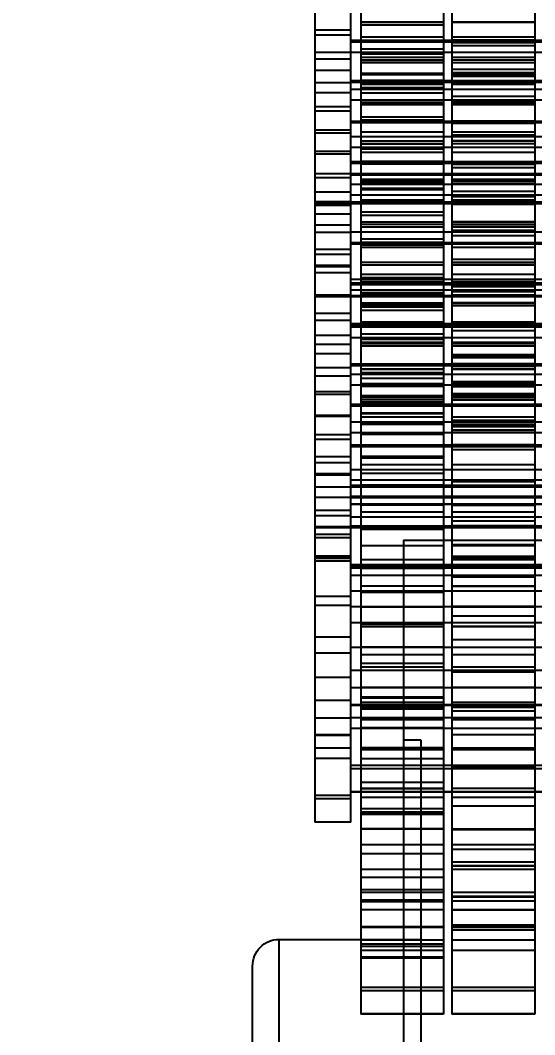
# Model space of a CAD drawing. Header units: metres. Extents: x 0 to 63075, y 0 to 44550.
# Drawn here: x 40797.85 to 40807.29, y 16355.04 to 16373.66 of the extents above; entities that cross this region are included whole.
import ezdxf

# ---------------------------------------------------------------- set-up
doc = ezdxf.new("R2010")
doc.units = ezdxf.units.M
doc.header["$LTSCALE"] = 75
doc.linetypes.add('HIDDEN2', pattern=[4.7625, 3.175, -1.5875])
doc.layers.add('SDM', color=7, linetype='Continuous')
doc.layers.add('ST1', color=7, linetype='HIDDEN2')
doc.styles.add('ROMANS', font='ROMANS.SHX')
doc.dimstyles.new('75___1-75', dxfattribs={"dimscale": 75, "dimtxt": 2.5, "dimasz": 2, "dimexe": 1.5, "dimexo": 1, "dimgap": 0.5, "dimtad": 1, "dimdec": 0, "dimzin": 12, "dimtxsty": 'ROMANS', "dimcen": 0, "dimclrd": 256, "dimclre": 256, "dimclrt": 3, "dimazin": 3, "dimtfac": 1, "dimtdec": 0, "dimtmove": 0, "dimatfit": 0, "dimfxl": 1, "dimlwd": -1, "dimlwe": -1, "dimarcsym": 0})

# ---------------------------------------------------------------- blocks, each defined once
blk = doc.blocks.new('*D36')
at = {"layer": 'Defpoints', "color": 0, "transparency": 16777216}
for p in [(40691.256, 16728.439), (43023.918, 16728.439), (40843.493, 16285.374)]:
    blk.add_point(p, dxfattribs=at)
at = {"layer": 'SDM', "transparency": 16777216}
for p, q in [((43023.918, 16878.439), (43023.918, 17585.582)), ((40766.256, 16728.439), (43136.418, 16728.439)), ((43023.918, 16285.374), (43023.918, 16728.439)), ((40918.493, 16285.374), (43136.418, 16285.374)), ((43023.918, 16135.374), (43023.918, 15985.374))]:
    blk.add_line(p, q, dxfattribs=at)
for points in [[(42998.918, 16878.439), (43048.918, 16878.439), (43023.918, 16728.439)], [(42998.918, 16135.374), (43048.918, 16135.374), (43023.918, 16285.374)]]:
    blk.add_solid(points, dxfattribs=at)
at = {"layer": 'SDM', "color": 3, "transparency": 16777216, "insert": (42892.668, 17307.01), "char_height": 187.5, "attachment_point": 5, "rotation": 90, "style": 'ROMANS'}
blk.add_mtext('443', dxfattribs=at)
blk = doc.blocks.new('A$C3224c420')
at = {"layer": 'ST1'}
for p, q in [((86.965, 1434.502), (86.965, 1426.601)), ((88.637, 1434.456), (88.637, 1430.542)), ((90.157, 1434.456), (90.157, 1430.542)), ((88.485, 1434.427), (88.485, 1426.601)), ((90.341, 1430.122), (90.341, 1433.999)), ((91, 1433.999), (91, 1430.122)), ((88.485, 1433.491), (86.965, 1433.491)), ((86.965, 1433.483), (88.485, 1433.483)), ((90.157, 1433.495), (88.637, 1433.495)), ((90.157, 1433.491), (88.637, 1433.491)), ((90.157, 1433.487), (88.637, 1433.487)), ((90.157, 1433.436), (88.637, 1433.436)), ((90.341, 1433.34), (91, 1433.34)), ((75.843, 1433.151), (90.341, 1433.151)), ((90.341, 1433.13), (75.843, 1433.13)), ((90.341, 1433.128), (75.843, 1433.128)), ((86.965, 1433.214), (88.485, 1433.214)), ((88.485, 1433.163), (86.965, 1433.163)), ((86.965, 1433.155), (88.485, 1433.155)), ((86.965, 1433.151), (88.485, 1433.151)), ((88.485, 1433.13), (86.965, 1433.13)), ((88.485, 1433.128), (86.965, 1433.128)), ((88.637, 1433.214), (90.157, 1433.214)), ((88.637, 1433.151), (90.157, 1433.151)), ((90.157, 1433.13), (88.637, 1433.13)), ((90.157, 1433.128), (88.637, 1433.128)), ((90.341, 1433.247), (91, 1433.247)), ((88.485, 1433.116), (86.965, 1433.116)), ((88.485, 1433.059), (86.965, 1433.059)), ((90.157, 1433), (88.637, 1433)), ((75.843, 1432.929), (90.341, 1432.929)), ((86.965, 1432.929), (88.485, 1432.929)), ((88.485, 1432.845), (86.965, 1432.845)), ((88.485, 1432.796), (86.965, 1432.796)), ((86.965, 1432.788), (88.485, 1432.788)), ((88.637, 1432.929), (90.157, 1432.929)), ((90.157, 1432.904), (88.637, 1432.904)), ((90.157, 1432.845), (88.637, 1432.845)), ((90.157, 1432.792), (88.637, 1432.792)), ((88.637, 1432.788), (90.157, 1432.788)), ((91, 1432.939), (90.341, 1432.939)), ((91, 1432.812), (90.341, 1432.812)), ((88.485, 1432.748), (86.965, 1432.748)), ((88.485, 1432.744), (86.965, 1432.744)), ((88.485, 1432.623), (86.965, 1432.623)), ((90.157, 1432.748), (88.637, 1432.748)), ((88.637, 1432.741), (90.157, 1432.741)), ((90.341, 1432.597), (91, 1432.597)), ((75.843, 1432.408), (90.341, 1432.408)), ((90.341, 1432.386), (75.843, 1432.386)), ((88.485, 1432.564), (86.965, 1432.564)), ((88.485, 1432.548), (86.965, 1432.548)), ((88.485, 1432.529), (86.965, 1432.529)), ((88.485, 1432.526), (86.965, 1432.526)), ((86.965, 1432.509), (88.485, 1432.509)), ((88.485, 1432.507), (86.965, 1432.507)), ((86.965, 1432.487), (88.485, 1432.487)), ((86.965, 1432.408), (88.485, 1432.408)), ((88.485, 1432.386), (86.965, 1432.386)), ((90.157, 1432.548), (88.637, 1432.548)), ((90.157, 1432.526), (88.637, 1432.526)), ((90.157, 1432.421), (88.637, 1432.421)), ((88.637, 1432.408), (90.157, 1432.408)), ((90.157, 1432.386), (88.637, 1432.386)), ((90.341, 1432.258), (75.843, 1432.258)), ((86.965, 1432.342), (88.485, 1432.342)), ((88.485, 1432.258), (86.965, 1432.258)), ((90.157, 1432.373), (88.637, 1432.373)), ((88.637, 1432.342), (90.157, 1432.342)), ((88.637, 1432.283), (90.157, 1432.283)), ((90.157, 1432.258), (88.637, 1432.258)), ((90.341, 1432.375), (91, 1432.375)), ((91, 1432.197), (90.341, 1432.197)), ((75.843, 1432.057), (90.341, 1432.057)), ((88.485, 1432.128), (86.965, 1432.128)), ((86.965, 1432.057), (88.485, 1432.057)), ((88.485, 1432.05), (86.965, 1432.05)), ((86.965, 1432.046), (88.485, 1432.046)), ((88.485, 1432.032), (86.965, 1432.032)), ((90.157, 1432.187), (88.637, 1432.187)), ((88.637, 1432.057), (90.157, 1432.057)), ((90.157, 1432.053), (88.637, 1432.053)), ((88.637, 1432.046), (90.157, 1432.046)), ((88.485, 1432.006), (86.965, 1432.006)), ((86.965, 1431.998), (88.485, 1431.998)), ((88.485, 1431.973), (86.965, 1431.973)), ((90.157, 1432.006), (88.637, 1432.006)), ((90.157, 1432.002), (88.637, 1432.002)), ((90.157, 1431.973), (88.637, 1431.973)), ((91, 1431.94), (90.341, 1431.94)), ((90.341, 1431.855), (91, 1431.855)), ((75.843, 1431.666), (90.341, 1431.666)), ((90.341, 1431.643), (75.843, 1431.643)), ((88.485, 1431.678), (86.965, 1431.678)), ((86.965, 1431.666), (88.485, 1431.666)), ((88.485, 1431.643), (86.965, 1431.643)), ((90.157, 1431.751), (88.637, 1431.751)), ((90.157, 1431.692), (88.637, 1431.692)), ((88.637, 1431.666), (90.157, 1431.666)), ((90.157, 1431.643), (88.637, 1431.643)), ((88.485, 1431.631), (86.965, 1431.631)), ((86.965, 1431.47), (88.485, 1431.47)), ((88.637, 1431.47), (90.157, 1431.47)), ((90.341, 1431.503), (91, 1431.503)), ((91, 1431.454), (90.341, 1431.454)), ((90.341, 1431.386), (75.843, 1431.386)), ((86.965, 1431.41), (88.485, 1431.41)), ((88.485, 1431.386), (86.965, 1431.386)), ((88.485, 1431.315), (86.965, 1431.315)), ((88.485, 1431.311), (86.965, 1431.311)), ((86.965, 1431.303), (88.485, 1431.303)), ((90.157, 1431.386), (88.637, 1431.386)), ((90.157, 1431.307), (88.637, 1431.307)), ((88.637, 1431.303), (90.157, 1431.303)), ((75.843, 1431.185), (90.341, 1431.185)), ((88.485, 1431.263), (86.965, 1431.263)), ((88.485, 1431.259), (86.965, 1431.259)), ((86.965, 1431.185), (88.485, 1431.185)), ((88.485, 1431.101), (86.965, 1431.101)), ((90.157, 1431.263), (88.637, 1431.263)), ((88.637, 1431.256), (90.157, 1431.256)), ((90.157, 1431.255), (88.637, 1431.255)), ((88.637, 1431.185), (90.157, 1431.185)), ((90.157, 1431.16), (88.637, 1431.16)), ((90.157, 1431.101), (88.637, 1431.101)), ((90.341, 1431.112), (91, 1431.112)), ((75.843, 1430.923), (90.341, 1430.923)), ((90.341, 1430.901), (75.843, 1430.901)), ((86.965, 1430.923), (88.485, 1430.923)), ((88.485, 1430.901), (86.965, 1430.901)), ((90.157, 1430.936), (88.637, 1430.936)), ((88.637, 1430.923), (90.157, 1430.923)), ((90.157, 1430.901), (88.637, 1430.901)), ((91, 1431.068), (90.341, 1431.068)), ((88.485, 1430.879), (86.965, 1430.879)), ((88.485, 1430.819), (86.965, 1430.819)), ((90.157, 1430.888), (88.637, 1430.888)), ((91, 1430.712), (90.341, 1430.712)), ((75.843, 1430.706), (90.341, 1430.706)), ((75.843, 1430.676), (90.341, 1430.676)), ((86.965, 1430.706), (88.485, 1430.706)), ((86.965, 1430.676), (88.485, 1430.676)), ((86.965, 1430.598), (88.485, 1430.598)), ((88.485, 1430.565), (86.965, 1430.565)), ((86.965, 1430.561), (88.485, 1430.561)), ((88.637, 1430.706), (90.157, 1430.706)), ((88.637, 1430.676), (90.157, 1430.676)), ((88.637, 1430.598), (90.157, 1430.598)), ((90.157, 1430.577), (88.637, 1430.577)), ((90.157, 1430.568), (88.637, 1430.568)), ((88.637, 1430.561), (90.157, 1430.561)), ((90.157, 1430.542), (88.637, 1430.542)), ((88.637, 1430.542), (88.637, 1426.601)), ((88.637, 1430.538), (90.157, 1430.538)), ((90.157, 1430.542), (90.157, 1426.601)), ((90.341, 1430.631), (91, 1430.631)), ((90.341, 1430.514), (75.843, 1430.514)), ((88.485, 1430.521), (86.965, 1430.521)), ((88.485, 1430.514), (86.965, 1430.514)), ((86.965, 1430.513), (88.485, 1430.513)), ((88.485, 1430.383), (86.965, 1430.383)), ((90.157, 1430.521), (88.637, 1430.521)), ((90.157, 1430.517), (88.637, 1430.517)), ((90.157, 1430.514), (88.637, 1430.514)), ((90.157, 1430.443), (88.637, 1430.443)), ((90.157, 1430.437), (88.637, 1430.437)), ((90.157, 1430.419), (88.637, 1430.419)), ((90.341, 1430.37), (91, 1430.37)), ((75.843, 1430.312), (90.341, 1430.312)), ((75.843, 1430.181), (90.341, 1430.181)), ((90.341, 1430.158), (75.843, 1430.158)), ((86.965, 1430.312), (88.485, 1430.312)), ((88.485, 1430.288), (86.965, 1430.288)), ((88.485, 1430.228), (86.965, 1430.228)), ((88.485, 1430.193), (86.965, 1430.193)), ((86.965, 1430.181), (88.485, 1430.181)), ((88.485, 1430.158), (86.965, 1430.158)), ((88.637, 1430.312), (90.157, 1430.312)), ((90.157, 1430.228), (88.637, 1430.228)), ((88.637, 1430.181), (90.157, 1430.181)), ((90.157, 1430.158), (88.637, 1430.158)), ((91, 1430.195), (90.341, 1430.195)), ((90.341, 1430.153), (91, 1430.153)), ((88.485, 1430.146), (86.965, 1430.146)), ((90.157, 1430.007), (88.637, 1430.007)), ((90.341, 1429.323), (90.341, 1430.122)), ((90.341, 1430.122), (91, 1430.122)), ((91, 1429.969), (90.341, 1429.969)), ((91, 1430.122), (91, 1429.323)), ((88.485, 1429.826), (86.965, 1429.826)), ((86.965, 1429.818), (88.485, 1429.818)), ((88.485, 1429.778), (86.965, 1429.778)), ((90.157, 1429.947), (88.637, 1429.947)), ((90.157, 1429.822), (88.637, 1429.822)), ((88.637, 1429.818), (90.157, 1429.818)), ((90.157, 1429.778), (88.637, 1429.778)), ((90.341, 1429.642), (75.843, 1429.642)), ((88.485, 1429.774), (86.965, 1429.774)), ((86.965, 1429.726), (88.485, 1429.726)), ((86.965, 1429.666), (88.485, 1429.666)), ((88.485, 1429.642), (86.965, 1429.642)), ((88.637, 1429.771), (90.157, 1429.771)), ((88.637, 1429.726), (90.157, 1429.726)), ((90.157, 1429.642), (88.637, 1429.642)), ((90.341, 1429.759), (91, 1429.759)), ((90.341, 1429.627), (91, 1429.627)), ((75.843, 1429.44), (90.341, 1429.44)), ((75.843, 1429.438), (90.341, 1429.438)), ((90.341, 1429.416), (75.843, 1429.416)), ((88.485, 1429.571), (86.965, 1429.571)), ((86.965, 1429.44), (88.485, 1429.44)), ((86.965, 1429.438), (88.485, 1429.438)), ((88.485, 1429.416), (86.965, 1429.416)), ((90.157, 1429.511), (88.637, 1429.511)), ((90.157, 1429.451), (88.637, 1429.451)), ((88.637, 1429.44), (90.157, 1429.44)), ((88.637, 1429.438), (90.157, 1429.438)), ((90.157, 1429.416), (88.637, 1429.416)), ((90.157, 1429.416), (88.637, 1429.416)), ((88.485, 1429.356), (86.965, 1429.356)), ((90.157, 1429.403), (88.637, 1429.403)), ((90.157, 1429.356), (88.637, 1429.356)), ((90.341, 1429.005), (90.341, 1429.323)), ((91, 1429.323), (90.341, 1429.323)), ((91, 1429.227), (90.341, 1429.227)), ((91, 1429.323), (91, 1429.005)), ((88.485, 1429.135), (86.965, 1429.135)), ((88.485, 1429.08), (86.965, 1429.08)), ((86.965, 1429.076), (88.485, 1429.076)), ((88.485, 1429.075), (86.965, 1429.075)), ((88.485, 1429.036), (86.965, 1429.036)), ((90.157, 1429.083), (88.637, 1429.083)), ((88.637, 1429.076), (90.157, 1429.076)), ((90.157, 1429.036), (88.637, 1429.036)), ((86.965, 1429.028), (88.485, 1429.028)), ((86.965, 1428.854), (88.485, 1428.854)), ((90.157, 1429.032), (88.637, 1429.032)), ((88.637, 1428.854), (90.157, 1428.854)), ((91, 1429.026), (90.341, 1429.026)), ((90.341, 1427.326), (90.341, 1429.005)), ((91, 1429.005), (90.341, 1429.005)), ((90.341, 1428.887), (91, 1428.887)), ((90.341, 1428.885), (91, 1428.885)), ((91, 1429.005), (91, 1427.326)), ((90.341, 1428.77), (75.843, 1428.77)), ((75.843, 1428.696), (90.341, 1428.696)), ((90.341, 1428.673), (75.843, 1428.673)), ((88.485, 1428.77), (86.965, 1428.77)), ((88.485, 1428.726), (86.965, 1428.726)), ((88.485, 1428.714), (86.965, 1428.714)), ((88.485, 1428.708), (86.965, 1428.708)), ((86.965, 1428.696), (88.485, 1428.696)), ((88.485, 1428.673), (86.965, 1428.673)), ((88.485, 1428.661), (86.965, 1428.661)), ((88.637, 1428.794), (90.157, 1428.794)), ((90.157, 1428.77), (88.637, 1428.77)), ((90.157, 1428.726), (88.637, 1428.726)), ((90.157, 1428.714), (88.637, 1428.714)), ((90.157, 1428.699), (88.637, 1428.699)), ((88.637, 1428.696), (90.157, 1428.696)), ((90.157, 1428.673), (88.637, 1428.673)), ((75.843, 1428.568), (90.341, 1428.568)), ((88.485, 1428.639), (86.965, 1428.639)), ((86.965, 1428.568), (88.485, 1428.568)), ((88.485, 1428.544), (86.965, 1428.544)), ((88.485, 1428.484), (86.965, 1428.484)), ((88.637, 1428.568), (90.157, 1428.568)), ((90.157, 1428.526), (88.637, 1428.526)), ((90.157, 1428.513), (88.637, 1428.513)), ((90.157, 1428.484), (88.637, 1428.484)), ((91, 1428.484), (90.341, 1428.484)), ((90.341, 1428.473), (75.843, 1428.473)), ((90.341, 1428.451), (75.843, 1428.451)), ((88.485, 1428.473), (86.965, 1428.473)), ((88.485, 1428.451), (86.965, 1428.451)), ((88.485, 1428.341), (86.965, 1428.341)), ((86.965, 1428.333), (88.485, 1428.333)), ((88.485, 1428.293), (86.965, 1428.293)), ((88.485, 1428.289), (86.965, 1428.289)), ((90.157, 1428.473), (88.637, 1428.473)), ((90.157, 1428.451), (88.637, 1428.451)), ((90.157, 1428.337), (88.637, 1428.337)), ((88.637, 1428.333), (90.157, 1428.333)), ((88.637, 1428.326), (90.157, 1428.326)), ((88.637, 1428.312), (90.157, 1428.312)), ((90.157, 1428.293), (88.637, 1428.293)), ((91, 1428.451), (90.341, 1428.451)), ((88.637, 1428.286), (90.157, 1428.286)), ((90.157, 1428.263), (88.637, 1428.263)), ((90.157, 1428.203), (88.637, 1428.203)), ((90.341, 1428.142), (91, 1428.142)), ((75.843, 1427.953), (90.341, 1427.953)), ((90.341, 1427.931), (75.843, 1427.931)), ((86.965, 1427.982), (88.485, 1427.982)), ((86.965, 1427.953), (88.485, 1427.953)), ((88.485, 1427.931), (86.965, 1427.931)), ((86.965, 1427.922), (88.485, 1427.922)), ((88.637, 1427.982), (90.157, 1427.982)), ((90.157, 1427.966), (88.637, 1427.966)), ((88.637, 1427.953), (90.157, 1427.953)), ((90.157, 1427.931), (88.637, 1427.931)), ((90.157, 1427.918), (88.637, 1427.918)), ((90.341, 1428.015), (91, 1428.015)), ((90.341, 1427.898), (75.843, 1427.898)), ((88.485, 1427.898), (86.965, 1427.898)), ((88.485, 1427.827), (86.965, 1427.827)), ((90.157, 1427.898), (88.637, 1427.898)), ((90.157, 1427.767), (88.637, 1427.767)), ((91, 1427.742), (90.341, 1427.742)), ((75.843, 1427.696), (90.341, 1427.696)), ((86.965, 1427.696), (88.485, 1427.696)), ((88.485, 1427.612), (86.965, 1427.612)), ((88.485, 1427.595), (86.965, 1427.595)), ((86.965, 1427.591), (88.485, 1427.591)), ((88.485, 1427.551), (86.965, 1427.551)), ((86.965, 1427.543), (88.485, 1427.543)), ((88.637, 1427.696), (90.157, 1427.696)), ((90.157, 1427.672), (88.637, 1427.672)), ((90.157, 1427.612), (88.637, 1427.612)), ((90.157, 1427.598), (88.637, 1427.598)), ((88.637, 1427.591), (90.157, 1427.591)), ((90.157, 1427.551), (88.637, 1427.551)), ((90.157, 1427.547), (88.637, 1427.547)), ((91, 1427.579), (90.341, 1427.579)), ((88.485, 1427.391), (86.965, 1427.391)), ((88.485, 1427.363), (86.965, 1427.363)), ((90.341, 1427.4), (91, 1427.4)), ((75.843, 1427.211), (90.341, 1427.211)), ((90.341, 1427.188), (75.843, 1427.188)), ((88.485, 1427.354), (86.965, 1427.354)), ((88.485, 1427.331), (86.965, 1427.331)), ((88.485, 1427.223), (86.965, 1427.223)), ((86.965, 1427.211), (88.485, 1427.211)), ((88.485, 1427.188), (86.965, 1427.188)), ((88.485, 1427.176), (86.965, 1427.176)), ((88.637, 1427.211), (90.157, 1427.211)), ((90.157, 1427.188), (88.637, 1427.188)), ((90.341, 1424.208), (90.341, 1427.326)), ((91, 1427.326), (91, 1424.208)), ((90.341, 1427.026), (75.843, 1427.026)), ((88.485, 1427.127), (86.965, 1427.127)), ((88.485, 1427.125), (86.965, 1427.125)), ((86.965, 1427.11), (88.485, 1427.11)), ((88.485, 1427.026), (86.965, 1427.026)), ((90.157, 1427.127), (88.637, 1427.127)), ((90.157, 1427.125), (88.637, 1427.125)), ((88.637, 1427.11), (90.157, 1427.11)), ((88.637, 1427.05), (90.157, 1427.05)), ((90.157, 1427.026), (88.637, 1427.026)), ((90.341, 1427.143), (91, 1427.143)), ((91, 1426.999), (90.341, 1426.999)), ((75.843, 1426.824), (90.341, 1426.824)), ((88.485, 1426.895), (86.965, 1426.895)), ((88.485, 1426.856), (86.965, 1426.856)), ((86.965, 1426.848), (88.485, 1426.848)), ((86.965, 1426.824), (88.485, 1426.824)), ((88.485, 1426.804), (86.965, 1426.804)), ((88.485, 1426.8), (86.965, 1426.8)), ((90.157, 1426.955), (88.637, 1426.955)), ((90.157, 1426.852), (88.637, 1426.852)), ((88.637, 1426.848), (90.157, 1426.848)), ((88.637, 1426.824), (90.157, 1426.824)), ((88.637, 1426.801), (90.157, 1426.801)), ((88.485, 1426.67), (86.965, 1426.67)), ((88.485, 1426.651), (86.965, 1426.651)), ((88.485, 1426.64), (86.965, 1426.64)), ((86.965, 1426.631), (88.485, 1426.631)), ((88.485, 1426.621), (86.965, 1426.621)), ((88.637, 1426.631), (90.157, 1426.631)), ((91, 1426.707), (90.341, 1426.707)), ((90.341, 1426.657), (91, 1426.657)), ((75.843, 1426.468), (90.341, 1426.468)), ((90.341, 1426.446), (75.843, 1426.446)), ((86.965, 1426.601), (88.485, 1426.601)), ((86.965, 1426.597), (86.965, 1423.663)), ((88.485, 1426.563), (86.965, 1426.563)), ((88.485, 1426.559), (86.965, 1426.559)), ((86.965, 1426.468), (88.485, 1426.468)), ((88.485, 1426.446), (86.965, 1426.446)), ((88.485, 1426.601), (88.485, 1423.663)), ((88.637, 1426.601), (88.637, 1420.686)), ((88.637, 1426.601), (90.157, 1426.601)), ((90.157, 1426.563), (88.637, 1426.563)), ((90.157, 1426.519), (88.637, 1426.519)), ((90.157, 1426.519), (88.637, 1426.519)), ((90.157, 1426.481), (88.637, 1426.481)), ((88.637, 1426.468), (90.157, 1426.468)), ((90.157, 1426.446), (88.637, 1426.446)), ((90.157, 1426.601), (90.157, 1420.686)), ((90.157, 1426.32), (88.637, 1426.32)), ((90.157, 1426.307), (88.637, 1426.307)), ((90.341, 1426.271), (91, 1426.271)), ((91, 1426.257), (90.341, 1426.257)), ((90.341, 1426.153), (75.843, 1426.153)), ((86.965, 1426.237), (88.485, 1426.237)), ((86.965, 1426.178), (88.485, 1426.178)), ((88.485, 1426.153), (86.965, 1426.153)), ((88.485, 1426.11), (86.965, 1426.11)), ((86.965, 1426.106), (88.485, 1426.106)), ((88.485, 1426.083), (86.965, 1426.083)), ((86.965, 1426.058), (88.485, 1426.058)), ((88.637, 1426.237), (90.157, 1426.237)), ((90.157, 1426.153), (88.637, 1426.153)), ((90.157, 1426.113), (88.637, 1426.113)), ((88.637, 1426.106), (90.157, 1426.106)), ((75.843, 1425.952), (90.341, 1425.952)), ((86.965, 1426), (88.485, 1426)), ((86.965, 1425.994), (88.485, 1425.994)), ((86.965, 1425.952), (88.485, 1425.952)), ((88.637, 1425.952), (90.157, 1425.952)), ((90.157, 1425.928), (88.637, 1425.928)), ((90.341, 1425.915), (91, 1425.915)), ((75.843, 1425.726), (90.341, 1425.726)), ((90.341, 1425.703), (75.843, 1425.703)), ((88.485, 1425.738), (86.965, 1425.738)), ((86.965, 1425.726), (88.485, 1425.726)), ((88.485, 1425.703), (86.965, 1425.703)), ((88.637, 1425.726), (90.157, 1425.726)), ((90.157, 1425.703), (88.637, 1425.703)), ((91, 1425.835), (90.341, 1425.835)), ((88.485, 1425.646), (86.965, 1425.646)), ((88.637, 1425.514), (90.157, 1425.514)), ((91, 1425.514), (90.341, 1425.514)), ((88.485, 1425.371), (86.965, 1425.371)), ((86.965, 1425.365), (88.485, 1425.365)), ((86.965, 1425.363), (88.485, 1425.363)), ((88.637, 1425.487), (90.157, 1425.487)), ((90.157, 1425.367), (88.637, 1425.367)), ((88.637, 1425.365), (90.157, 1425.365)), ((88.637, 1425.363), (90.157, 1425.363)), ((90.341, 1425.398), (91, 1425.398)), ((90.341, 1425.281), (75.843, 1425.281)), ((88.485, 1425.281), (86.965, 1425.281)), ((90.157, 1425.281), (88.637, 1425.281)), ((90.157, 1425.21), (88.637, 1425.21)), ((91, 1425.204), (90.341, 1425.204)), ((91, 1425.192), (90.341, 1425.192)), ((90.341, 1425.172), (91, 1425.172)), ((75.843, 1425.08), (90.341, 1425.08)), ((75.843, 1424.983), (90.341, 1424.983)), ((90.341, 1424.961), (75.843, 1424.961)), ((86.965, 1425.08), (88.485, 1425.08)), ((88.485, 1425.056), (86.965, 1425.056)), ((86.965, 1424.983), (88.485, 1424.983)), ((88.485, 1424.961), (86.965, 1424.961)), ((88.637, 1425.08), (90.157, 1425.08)), ((90.157, 1424.996), (88.637, 1424.996)), ((88.637, 1424.983), (90.157, 1424.983)), ((90.157, 1424.961), (88.637, 1424.961)), ((91, 1424.963), (90.341, 1424.963)), ((75.843, 1424.783), (90.341, 1424.783)), ((75.843, 1424.761), (90.341, 1424.761)), ((86.965, 1424.783), (88.485, 1424.783)), ((86.965, 1424.761), (88.485, 1424.761)), ((88.637, 1424.783), (90.157, 1424.783)), ((90.157, 1424.774), (88.637, 1424.774)), ((88.637, 1424.761), (90.157, 1424.761)), ((91, 1424.772), (90.341, 1424.772)), ((90.341, 1424.651), (75.843, 1424.651)), ((90.341, 1424.639), (75.843, 1424.639)), ((88.485, 1424.651), (86.965, 1424.651)), ((88.485, 1424.639), (86.965, 1424.639)), ((88.485, 1424.625), (86.965, 1424.625)), ((86.965, 1424.621), (88.485, 1424.621)), ((90.157, 1424.651), (88.637, 1424.651)), ((90.157, 1424.639), (88.637, 1424.639)), ((90.157, 1424.628), (88.637, 1424.628)), ((88.637, 1424.621), (90.157, 1424.621)), ((90.341, 1424.409), (75.843, 1424.409)), ((86.965, 1424.493), (88.485, 1424.493)), ((88.485, 1424.409), (86.965, 1424.409)), ((88.637, 1424.493), (90.157, 1424.493)), ((90.157, 1424.409), (88.637, 1424.409)), ((90.341, 1424.526), (91, 1424.526)), ((90.341, 1424.43), (91, 1424.43)), ((75.843, 1424.241), (90.341, 1424.241)), ((90.341, 1424.218), (75.843, 1424.218)), ((75.843, 1424.208), (90.341, 1424.208)), ((88.485, 1424.338), (86.965, 1424.338)), ((88.485, 1424.253), (86.965, 1424.253)), ((86.965, 1424.241), (88.485, 1424.241)), ((88.485, 1424.218), (86.965, 1424.218)), ((86.965, 1424.208), (88.485, 1424.208)), ((88.637, 1424.241), (90.157, 1424.241)), ((90.157, 1424.218), (88.637, 1424.218)), ((88.637, 1424.208), (90.157, 1424.208)), ((90.341, 1424.229), (91, 1424.229)), ((90.341, 1423.514), (90.341, 1424.208)), ((90.341, 1424.208), (91, 1424.208)), ((91, 1424.208), (91, 1420.395)), ((90.157, 1424.183), (88.637, 1424.183)), ((91, 1424.091), (90.341, 1424.091)), ((91, 1424.029), (90.341, 1424.029)), ((89.375, 1423.984), (86.605, 1423.984)), ((88.485, 1423.902), (86.965, 1423.902)), ((88.485, 1423.886), (86.965, 1423.886)), ((86.965, 1423.878), (88.485, 1423.878)), ((90.157, 1423.882), (88.637, 1423.882)), ((88.637, 1423.878), (90.157, 1423.878)), ((89.375, 1423.984), (89.375, 1394.546)), ((88.485, 1423.689), (86.965, 1423.689)), ((88.485, 1423.663), (86.965, 1423.663)), ((86.965, 1423.663), (86.965, 1420.686)), ((88.485, 1423.663), (88.485, 1420.686)), ((90.341, 1423.687), (91, 1423.687)), ((90.341, 1423.654), (91, 1423.654)), ((90.341, 1423.537), (75.843, 1423.537)), ((75.843, 1423.498), (90.341, 1423.498)), ((90.341, 1423.476), (75.843, 1423.476)), ((86.965, 1423.621), (88.485, 1423.621)), ((88.485, 1423.537), (86.965, 1423.537)), ((86.965, 1423.498), (88.485, 1423.498)), ((88.485, 1423.476), (86.965, 1423.476)), ((88.637, 1423.621), (90.157, 1423.621)), ((90.157, 1423.537), (88.637, 1423.537)), ((90.157, 1423.511), (88.637, 1423.511)), ((88.637, 1423.498), (90.157, 1423.498)), ((90.157, 1423.476), (88.637, 1423.476)), ((90.157, 1423.466), (88.637, 1423.466)), ((91, 1423.606), (90.341, 1423.606)), ((91, 1423.604), (90.341, 1423.604)), ((90.341, 1420.395), (90.341, 1423.514)), ((75.843, 1423.336), (90.341, 1423.336)), ((86.965, 1423.336), (88.485, 1423.336)), ((88.485, 1423.311), (86.965, 1423.311)), ((88.637, 1423.336), (90.157, 1423.336)), ((88.485, 1423.14), (86.965, 1423.14)), ((86.965, 1423.136), (88.485, 1423.136)), ((90.157, 1423.143), (88.637, 1423.143)), ((88.637, 1423.136), (90.157, 1423.136)), ((90.341, 1423.052), (75.843, 1423.052)), ((90.341, 1423.05), (75.843, 1423.05)), ((88.485, 1423.052), (86.965, 1423.052)), ((88.485, 1423.05), (86.965, 1423.05)), ((90.157, 1423.052), (88.637, 1423.052)), ((90.157, 1423.05), (88.637, 1423.05)), ((90.157, 1423.03), (88.637, 1423.03)), ((90.341, 1422.945), (91, 1422.945)), ((75.843, 1422.756), (90.341, 1422.756)), ((88.485, 1422.768), (86.965, 1422.768)), ((86.965, 1422.756), (88.485, 1422.756)), ((86.965, 1422.749), (88.485, 1422.749)), ((88.637, 1422.756), (90.157, 1422.756)), ((88.637, 1422.749), (90.157, 1422.749)), ((90.341, 1422.782), (91, 1422.782)), ((88.485, 1422.594), (86.965, 1422.594)), ((75.843, 1422.463), (90.341, 1422.463)), ((86.965, 1422.463), (88.485, 1422.463)), ((88.485, 1422.401), (86.965, 1422.401)), ((86.965, 1422.393), (88.485, 1422.393)), ((88.637, 1422.463), (90.157, 1422.463)), ((90.157, 1422.439), (88.637, 1422.439)), ((90.157, 1422.397), (88.637, 1422.397)), ((88.637, 1422.393), (90.157, 1422.393)), ((88.485, 1422.158), (86.965, 1422.158)), ((90.341, 1422.202), (91, 1422.202)), ((75.843, 1422.013), (90.341, 1422.013)), ((86.965, 1422.013), (88.485, 1422.013)), ((90.157, 1422.026), (88.637, 1422.026)), ((88.637, 1422.013), (90.157, 1422.013)), ((86.965, 1421.877), (88.485, 1421.877)), ((88.637, 1421.877), (90.157, 1421.877)), ((90.341, 1421.91), (91, 1421.91)), ((75.843, 1421.591), (90.341, 1421.591)), ((88.485, 1421.655), (86.965, 1421.655)), ((86.965, 1421.651), (88.485, 1421.651)), ((86.965, 1421.591), (88.485, 1421.591)), ((90.157, 1421.722), (88.637, 1421.722)), ((90.157, 1421.658), (88.637, 1421.658)), ((88.637, 1421.651), (90.157, 1421.651)), ((88.637, 1421.591), (90.157, 1421.591)), ((88.485, 1421.567), (86.965, 1421.567)), ((90.341, 1421.46), (91, 1421.46)), ((75.843, 1421.271), (90.341, 1421.271)), ((88.485, 1421.283), (86.965, 1421.283)), ((86.965, 1421.271), (88.485, 1421.271)), ((90.157, 1421.286), (88.637, 1421.286)), ((88.637, 1421.271), (90.157, 1421.271)), ((90.157, 1421.107), (88.637, 1421.107)), ((90.157, 1421.088), (88.637, 1421.088)), ((90.341, 1421.038), (91, 1421.038)), ((75.843, 1420.961), (90.341, 1420.961)), ((75.843, 1420.949), (90.341, 1420.949)), ((86.965, 1421.005), (88.485, 1421.005)), ((86.965, 1420.961), (88.485, 1420.961)), ((86.965, 1420.949), (88.485, 1420.949)), ((88.485, 1420.916), (86.965, 1420.916)), ((86.965, 1420.908), (88.485, 1420.908)), ((88.485, 1420.85), (86.965, 1420.85)), ((88.637, 1421.005), (90.157, 1421.005)), ((88.637, 1420.961), (90.157, 1420.961)), ((88.637, 1420.949), (90.157, 1420.949)), ((90.157, 1420.912), (88.637, 1420.912)), ((88.637, 1420.908), (90.157, 1420.908)), ((90.157, 1420.907), (88.637, 1420.907)), ((90.157, 1420.887), (88.637, 1420.887)), ((75.843, 1420.719), (90.341, 1420.719)), ((86.965, 1420.719), (88.485, 1420.719)), ((86.965, 1420.708), (88.485, 1420.708)), ((86.965, 1420.686), (86.965, 1416.874)), ((86.965, 1420.686), (88.485, 1420.686)), ((88.485, 1420.686), (88.485, 1416.874)), ((88.637, 1420.719), (90.157, 1420.719)), ((88.637, 1420.708), (90.157, 1420.708)), ((90.157, 1420.695), (88.637, 1420.695)), ((88.637, 1420.686), (88.637, 1418.981)), ((88.637, 1420.686), (90.157, 1420.686)), ((90.157, 1420.686), (90.157, 1418.981)), ((90.341, 1420.717), (91, 1420.717)), ((75.843, 1420.528), (90.341, 1420.528)), ((86.965, 1420.528), (88.485, 1420.528)), ((90.157, 1420.541), (88.637, 1420.541)), ((88.637, 1420.528), (90.157, 1420.528)), ((88.485, 1420.414), (86.965, 1420.414)), ((89.056, 1420.32), (89.056, 1396.401)), ((89.375, 1420.32), (89.056, 1420.32)), ((90.341, 1420.407), (91, 1420.407)), ((90.341, 1418.807), (90.341, 1420.395)), ((90.341, 1420.395), (91, 1420.395)), ((91, 1420.395), (91, 1418.807)), ((88.485, 1420.17), (86.965, 1420.17)), ((86.965, 1420.166), (88.485, 1420.166)), ((86.965, 1420.133), (88.485, 1420.133)), ((90.157, 1420.174), (88.637, 1420.174)), ((88.637, 1420.166), (90.157, 1420.166)), ((88.637, 1420.133), (90.157, 1420.133)), ((90.341, 1420.166), (91, 1420.166)), ((90.157, 1419.978), (88.637, 1419.978)), ((90.341, 1419.975), (91, 1419.975)), ((75.843, 1419.847), (90.341, 1419.847)), ((75.843, 1419.786), (90.341, 1419.786)), ((86.965, 1419.847), (88.485, 1419.847)), ((88.485, 1419.823), (86.965, 1419.823)), ((88.485, 1419.798), (86.965, 1419.798)), ((86.965, 1419.786), (88.485, 1419.786)), ((88.637, 1419.847), (90.157, 1419.847)), ((88.637, 1419.786), (90.157, 1419.786)), ((90.157, 1419.542), (88.637, 1419.542)), ((75.843, 1419.362), (90.341, 1419.362)), ((75.843, 1419.36), (90.341, 1419.36)), ((88.485, 1419.431), (86.965, 1419.431)), ((86.965, 1419.423), (88.485, 1419.423)), ((86.965, 1419.362), (88.485, 1419.362)), ((86.965, 1419.36), (88.485, 1419.36)), ((90.157, 1419.427), (88.637, 1419.427)), ((88.637, 1419.423), (90.157, 1419.423)), ((88.637, 1419.362), (90.157, 1419.362)), ((88.637, 1419.36), (90.157, 1419.36)), ((86.965, 1419.261), (88.485, 1419.261)), ((88.637, 1419.261), (90.157, 1419.261)), ((90.341, 1419.294), (91, 1419.294)), ((90.341, 1419.232), (91, 1419.232)), ((88.485, 1419.106), (86.965, 1419.106)), ((90.157, 1419.056), (88.637, 1419.056)), ((90.157, 1418.996), (88.637, 1418.996)), ((90.157, 1418.981), (88.637, 1418.981)), ((88.637, 1418.981), (88.637, 1416.874)), ((90.157, 1418.981), (90.157, 1416.874)), ((90.157, 1418.951), (88.637, 1418.951)), ((90.341, 1418.809), (91, 1418.809)), ((90.341, 1418.807), (91, 1418.807)), ((88.485, 1418.685), (86.965, 1418.685)), ((86.965, 1418.681), (88.485, 1418.681)), ((88.485, 1418.67), (86.965, 1418.67)), ((90.157, 1418.689), (88.637, 1418.689)), ((88.637, 1418.681), (90.157, 1418.681)), ((86.965, 1418.388), (88.485, 1418.388)), ((88.485, 1418.313), (86.965, 1418.313)), ((88.637, 1418.388), (90.157, 1418.388)), ((88.485, 1418.079), (86.965, 1418.079)), ((90.157, 1418.234), (88.637, 1418.234)), ((88.485, 1418.013), (86.965, 1418.013)), ((88.485, 1418.005), (86.965, 1418.005)), ((88.485, 1417.946), (86.965, 1417.946)), ((86.965, 1417.938), (88.485, 1417.938)), ((90.157, 1417.942), (88.637, 1417.942)), ((88.637, 1417.938), (90.157, 1417.938)), ((90.157, 1417.797), (88.637, 1417.797)), ((86.965, 1417.516), (88.485, 1417.516)), ((90.157, 1417.571), (88.637, 1417.571)), ((88.637, 1417.516), (90.157, 1417.516)), ((88.485, 1417.449), (86.965, 1417.449)), ((88.485, 1417.439), (86.965, 1417.439)), ((88.485, 1417.361), (86.965, 1417.361)), ((90.157, 1417.383), (88.637, 1417.383)), ((90.157, 1417.351), (88.637, 1417.351)), ((88.485, 1417.2), (86.965, 1417.2)), ((86.965, 1417.196), (88.485, 1417.196)), ((88.637, 1417.196), (90.157, 1417.196)), ((88.485, 1416.925), (86.965, 1416.925)), ((86.965, 1416.886), (88.485, 1416.886)), ((86.965, 1416.874), (86.965, 1416.645)), ((86.965, 1416.874), (88.485, 1416.874)), ((88.485, 1416.828), (86.965, 1416.828)), ((88.485, 1416.874), (88.485, 1416.645)), ((88.637, 1416.886), (88.637, 1415.285)), ((88.637, 1416.886), (90.157, 1416.886)), ((88.637, 1416.874), (90.157, 1416.874)), ((90.157, 1416.886), (90.157, 1415.285)), ((88.485, 1416.65), (86.965, 1416.65)), ((88.485, 1416.645), (86.965, 1416.645)), ((86.965, 1416.645), (86.965, 1415.285)), ((86.965, 1416.644), (88.485, 1416.644)), ((88.485, 1416.645), (88.485, 1415.285)), ((88.637, 1416.644), (90.157, 1416.644)), ((90.157, 1416.577), (88.637, 1416.577)), ((91.656, 1416.655), (89.056, 1416.655)), ((91.656, 1398.256), (91.656, 1416.655)), ((91.656, 1404.44), (91.656, 1416.655)), ((86.965, 1416.453), (88.485, 1416.453)), ((90.157, 1416.531), (88.637, 1416.531)), ((88.637, 1416.453), (90.157, 1416.453)), ((90.157, 1416.334), (88.637, 1416.334)), ((90.157, 1416.319), (88.637, 1416.319)), ((92.145, 1398.503), (92.145, 1416.166)), ((86.965, 1415.772), (88.485, 1415.772)), ((86.965, 1415.711), (88.485, 1415.711)), ((88.637, 1415.772), (90.157, 1415.772)), ((88.637, 1415.711), (90.157, 1415.711)), ((86.965, 1415.287), (88.485, 1415.287)), ((86.965, 1415.285), (88.485, 1415.285)), ((88.637, 1415.287), (90.157, 1415.287)), ((88.637, 1415.285), (90.157, 1415.285))]:
    blk.add_line(p, q, dxfattribs=at)
blk.add_arc((91.656, 1416.166), 0.489, 0, 90, dxfattribs=at)

msp = doc.modelspace()

# ---------------------------------------------------------------- block references
at = {"layer": 'SDM', "xscale": -1}
msp.add_blockref('A$C3224c420', (40894.255, 14940.137), dxfattribs=at)

# ---------------------------------------------------------------- dimensions: what is measured, and where the dimension line sits
at = {"layer": 'SDM'}
dim = msp.add_linear_dim(base=(43023.918, 16728.439), p1=(40843.493, 16285.374), p2=(40691.256, 16728.439), angle=90, dimstyle='75___1-75', dxfattribs=at)
dim.commit()
dim.dimension.update_dxf_attribs({"geometry": '*D36', "text_midpoint": (42892.668, 17307.01)})

doc.saveas('drawing.dxf')
